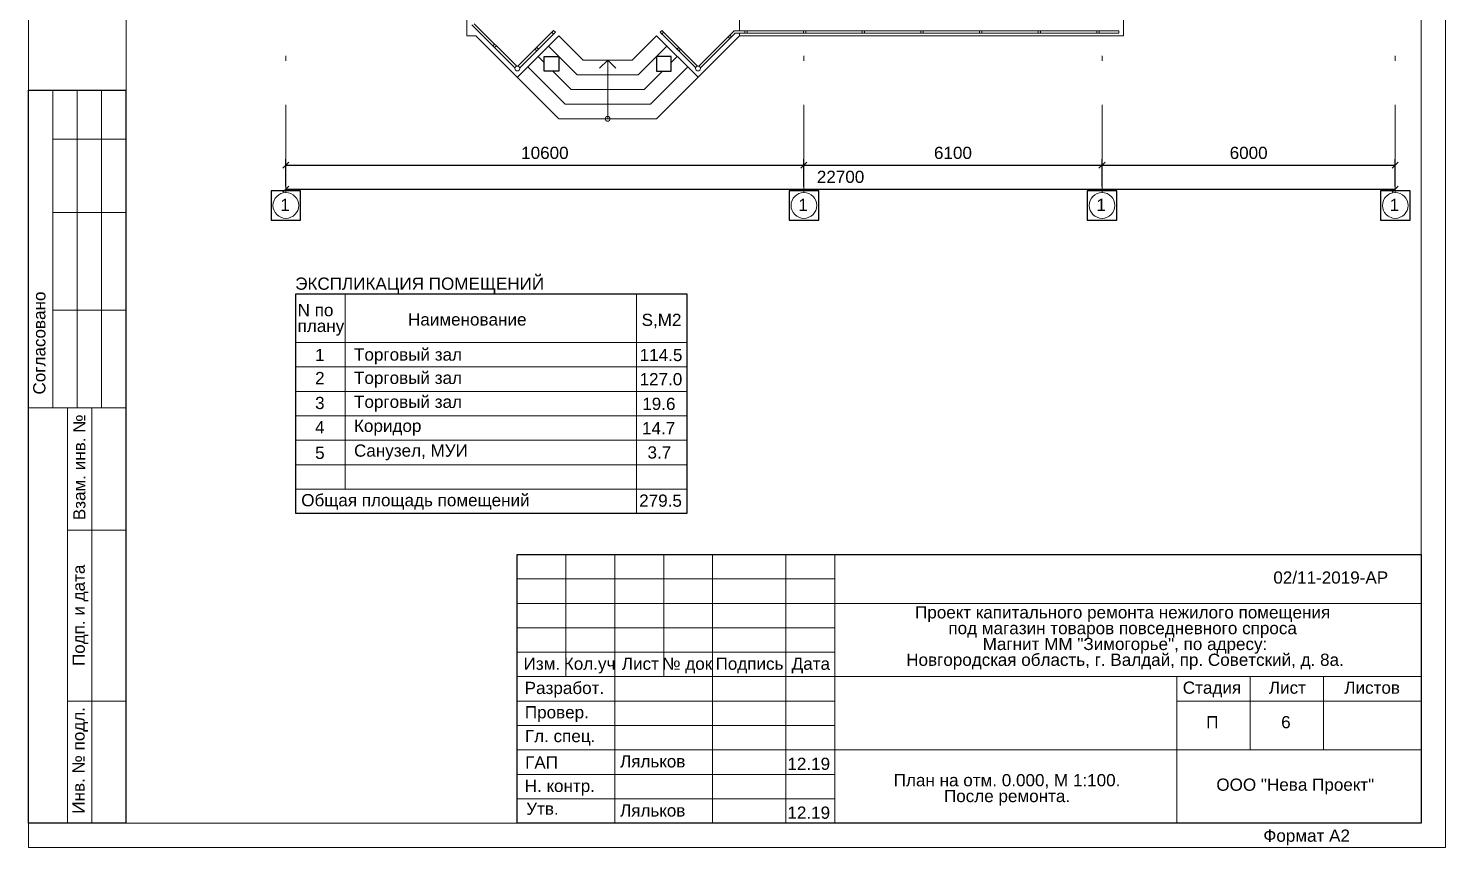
# Model space of a CAD drawing. Header units: metres. Extents: x 0 to 29, y 0 to 41.
# Drawn here: x 0 to 29, y 0 to 16.77 of the extents above; entities that cross this region are included whole.
import ezdxf
from ezdxf.enums import TextEntityAlignment as Align

# ---------------------------------------------------------------- set-up
doc = ezdxf.new("R2010")
doc.units = ezdxf.units.M
doc.header["$MEASUREMENT"] = 0
doc.linetypes.add('DGN Style 4', pattern=[3.597503, 1.797628, -0.898814, 0.002247, -0.898814])
doc.layers.add('YOLO_STAMP', color=1, linetype='Continuous')
doc.layers.add('YOLO_TABLE', color=1, linetype='Continuous')
doc.styles.add('GOST 2.304', font='CS_Gost2304.shx')
doc.styles.get("Standard").update_dxf_attribs({"font": 'txt.shx', "width": 0.8, "height": 0.0025})
doc.styles.add('Style-Arial', font='arial.ttf')
doc.dimstyles.get("Standard").update_dxf_attribs({"dimtxt": 0.0025, "dimasz": 0.18, "dimexe": 0.18, "dimexo": 0.0625, "dimgap": 0.09, "dimtad": 0, "dimtih": 1, "dimtoh": 1, "dimdec": 4, "dimzin": 0, "dimdsep": 46, "dimtxsty": 'Standard', "dimcen": 0.09, "dimadec": 0, "dimazin": 0, "dimtfac": 1, "dimtdec": 4, "dimtofl": 0, "dimtmove": 0, "dimatfit": 3, "dimfxl": 1, "dimtolj": 1, "dimtzin": 0, "dimarcsym": 0})

# ---------------------------------------------------------------- blocks, each defined once
blk = doc.blocks.new('_Oblique')
at = {"color": 0, "linetype": 'ByBlock', "lineweight": -2}
blk.add_line((0.5, 0.5), (-0.5, -0.5), dxfattribs=at)
blk = doc.blocks.new('*D23')
at = {"color": 0, "linetype": 'Continuous', "lineweight": -2, "transparency": 16777216}
for p, q in [((5.269, 13.532), (5.269, 13.601)), ((5.269, 13.476), (27.969, 13.476)), ((27.969, 13.532), (27.969, 13.601))]:
    blk.add_line(p, q, dxfattribs=at)
at = {"layer": 'Defpoints', "color": 0, "linetype": 'Continuous', "transparency": 16777216}
for p in [(5.269, 13.407), (27.969, 13.476), (27.969, 13.407)]:
    blk.add_point(p, dxfattribs=at)
at = {"color": 0, "linetype": 'Continuous', "lineweight": -2, "transparency": 16777216, "xscale": 0.125, "yscale": 0.125, "zscale": 0.125, "rotation": 180}
blk.add_blockref('_Oblique', (5.269, 13.476), dxfattribs=at)
at = {"color": 0, "linetype": 'Continuous', "lineweight": -2, "transparency": 16777216, "xscale": 0.125, "yscale": 0.125, "zscale": 0.125}
blk.add_blockref('_Oblique', (27.969, 13.476), dxfattribs=at)
at = {"color": 0, "linetype": 'Continuous', "lineweight": 0, "transparency": 16777216, "insert": (16.619, 13.728), "char_height": 0.25, "attachment_point": 5, "style": 'Style-Arial'}
blk.add_mtext('\\A1;22700', dxfattribs=at)
blk = doc.blocks.new('*D24')
at = {"color": 0, "linetype": 'Continuous', "lineweight": -2, "transparency": 16777216}
for p, q in [((5.269, 13.532), (5.269, 14.091)), ((5.269, 13.966), (15.869, 13.966)), ((15.869, 13.532), (15.869, 14.091))]:
    blk.add_line(p, q, dxfattribs=at)
at = {"layer": 'Defpoints', "color": 0, "linetype": 'Continuous', "transparency": 16777216}
for p in [(15.869, 13.966), (5.269, 13.407), (15.869, 13.407)]:
    blk.add_point(p, dxfattribs=at)
at = {"color": 0, "linetype": 'Continuous', "lineweight": -2, "transparency": 16777216, "xscale": 0.125, "yscale": 0.125, "zscale": 0.125, "rotation": 180}
blk.add_blockref('_Oblique', (5.269, 13.966), dxfattribs=at)
at = {"color": 0, "linetype": 'Continuous', "lineweight": -2, "transparency": 16777216, "xscale": 0.125, "yscale": 0.125, "zscale": 0.125}
blk.add_blockref('_Oblique', (15.869, 13.966), dxfattribs=at)
at = {"color": 0, "linetype": 'Continuous', "lineweight": 0, "transparency": 16777216, "insert": (10.569, 14.219), "char_height": 0.25, "attachment_point": 5, "style": 'Style-Arial'}
blk.add_mtext('\\A1;10600', dxfattribs=at)
blk = doc.blocks.new('*D19')
at = {"color": 0, "linetype": 'Continuous', "lineweight": -2, "transparency": 16777216}
for p, q in [((15.869, 13.532), (15.869, 14.091)), ((15.869, 13.966), (21.969, 13.966)), ((21.969, 13.532), (21.969, 14.091))]:
    blk.add_line(p, q, dxfattribs=at)
at = {"layer": 'Defpoints', "color": 0, "linetype": 'Continuous', "transparency": 16777216}
for p in [(21.969, 13.966), (15.869, 13.407), (21.969, 13.407)]:
    blk.add_point(p, dxfattribs=at)
at = {"color": 0, "linetype": 'Continuous', "lineweight": -2, "transparency": 16777216, "xscale": 0.125, "yscale": 0.125, "zscale": 0.125, "rotation": 180}
blk.add_blockref('_Oblique', (15.869, 13.966), dxfattribs=at)
at = {"color": 0, "linetype": 'Continuous', "lineweight": -2, "transparency": 16777216, "xscale": 0.125, "yscale": 0.125, "zscale": 0.125}
blk.add_blockref('_Oblique', (21.969, 13.966), dxfattribs=at)
at = {"color": 0, "linetype": 'Continuous', "lineweight": 0, "transparency": 16777216, "insert": (18.919, 14.219), "char_height": 0.25, "attachment_point": 5, "style": 'Style-Arial'}
blk.add_mtext('\\A1;6100', dxfattribs=at)
blk = doc.blocks.new('*D20')
at = {"color": 0, "linetype": 'Continuous', "lineweight": -2, "transparency": 16777216}
for p, q in [((21.969, 13.532), (21.969, 14.091)), ((21.969, 13.966), (27.969, 13.966)), ((27.969, 13.532), (27.969, 14.091))]:
    blk.add_line(p, q, dxfattribs=at)
at = {"layer": 'Defpoints', "color": 0, "linetype": 'Continuous', "transparency": 16777216}
for p in [(27.969, 13.966), (21.969, 13.407), (27.969, 13.407)]:
    blk.add_point(p, dxfattribs=at)
at = {"color": 0, "linetype": 'Continuous', "lineweight": -2, "transparency": 16777216, "xscale": 0.125, "yscale": 0.125, "zscale": 0.125, "rotation": 180}
blk.add_blockref('_Oblique', (21.969, 13.966), dxfattribs=at)
at = {"color": 0, "linetype": 'Continuous', "lineweight": -2, "transparency": 16777216, "xscale": 0.125, "yscale": 0.125, "zscale": 0.125}
blk.add_blockref('_Oblique', (27.969, 13.966), dxfattribs=at)
at = {"color": 0, "linetype": 'Continuous', "lineweight": 0, "transparency": 16777216, "insert": (24.969, 14.219), "char_height": 0.25, "attachment_point": 5, "style": 'Style-Arial'}
blk.add_mtext('\\A1;6000', dxfattribs=at)

msp = doc.modelspace()

# ---------------------------------------------------------------- linework, layer by layer
at = {"color": 7, "linetype": 'Continuous', "lineweight": 13}
for p, q in [((2.0000368, 40.5000305), (2.0000368, 0.5000305)), ((28.5000368, 40.5000305), (28.5000368, 0.5000305)), ((8.97427279, 17.86733665), (8.97427279, 16.61733665)), ((14.55132906, 16.71733665), (14.55132906, 17.86733665)), ((22.41166094, 17.86733665), (22.41166094, 16.61733665)), ((9.07427279, 16.84170173), (9.95744836, 15.95852616)), ((9.12427279, 16.86241241), (9.9928037, 15.9938815)), ((9.15721651, 16.61733665), (8.97427279, 16.61733665)), ((9.15721651, 16.61733665), (10.85721651, 14.91733665)), ((10.85427279, 16.61733665), (10.00574465, 15.76880851)), ((10.74820677, 16.72340266), (10.0186856, 15.9938815)), ((10.78356211, 16.68804733), (10.05404094, 15.95852616)), ((10.85427279, 16.61733665), (11.35427279, 16.11733665)), ((12.85427279, 16.61733665), (12.35427279, 16.11733665)), ((12.85427279, 16.61733665), (13.70280092, 15.76880851)), ((12.92498346, 16.68804733), (13.65450463, 15.95852616)), ((12.9603388, 16.72340266), (13.68985997, 15.9938815)), ((14.55132906, 16.61733665), (13.70280092, 15.76880851)), ((14.43919703, 16.71733665), (13.71574188, 15.9938815)), ((14.45990771, 16.66733665), (13.75109722, 15.95852616)), ((14.43919703, 16.71733665), (22.31166094, 16.71733665)), ((14.45990771, 16.66733665), (22.31166094, 16.66733665)), ((14.55132906, 16.61733665), (14.55132906, 16.66733665)), ((14.55132906, 16.61733665), (22.41166094, 16.61733665)), ((22.31166094, 16.71733665), (22.31166094, 16.66733665)), ((11.35427279, 16.11733665), (12.35427279, 16.11733665)), ((13.70280092, 15.76880851), (12.85132906, 14.91733665)), ((0.0000368, 15.5000305), (2.0000368, 15.5000305)), ((0.0000368, 15.5000305), (0.0000368, 9.0000305)), ((0.5000368, 15.5000305), (0.5000368, 9.0000305)), ((1.0000368, 15.5000305), (1.0000368, 9.0000305)), ((1.5000368, 15.5000305), (1.5000368, 9.0000305)), ((10.85721651, 14.91733665), (12.85132906, 14.91733665)), ((0.5000368, 14.5000305), (2.0000368, 14.5000305)), ((0.5000368, 13.0000305), (2.0000368, 13.0000305)), ((5.47154007, 11.33757367), (13.4745152, 11.33757367)), ((5.47154007, 11.33757367), (5.47154007, 6.83757367)), ((6.4850051, 11.33757367), (6.4850051, 7.33757367)), ((12.44275011, 11.33757367), (12.44275011, 6.83757367)), ((13.4745152, 11.33757367), (13.4745152, 6.83757367)), ((0.5000368, 11.0000305), (2.0000368, 11.0000305)), ((5.47154007, 10.33757367), (13.4745152, 10.33757367)), ((0.0000368, 9.0000305), (2.0000368, 9.0000305)), ((0.8000368, 9.0000305), (2.0000368, 9.0000305)), ((1.3000368, 0.5000305), (1.3000368, 9.0000305)), ((5.47154007, 7.33757367), (13.4745152, 7.33757367)), ((5.47154007, 6.83757367), (13.4745152, 6.83757367)), ((0.8000368, 6.5000305), (2.0000368, 6.5000305)), ((1.99706167, 6.0000305), (1.99706167, 1.5000305)), ((10.0000368, 6.0000305), (10.0000368, 1.5000305)), ((10.0000368, 6.0000305), (28.5000368, 6.0000305)), ((10.0000368, 6.0000305), (10.0000368, 0.5000305)), ((11.0000368, 6.0000305), (11.0000368, 3.5000305)), ((12.0000368, 6.0000305), (12.0000368, 0.5000305)), ((13.0000368, 6.0000305), (13.0000368, 3.5000305)), ((14.0000368, 6.0000305), (14.0000368, 0.5000305)), ((15.5000368, 6.0000305), (15.5000368, 0.5000305)), ((16.5000368, 6.0000305), (16.5000368, 0.5000305)), ((16.5000368, 5.0000305), (28.5000368, 5.0000305)), ((10.0000368, 4.0000305), (16.5000368, 4.0000305)), ((10.0000368, 3.5000305), (16.5000368, 3.5000305)), ((16.5000368, 3.5000305), (28.5000368, 3.5000305)), ((0.8000368, 3.0000305), (2.0000368, 3.0000305)), ((23.5000368, 3.0000305), (28.5000368, 3.0000305)), ((16.5000368, 2.0000305), (28.5000368, 2.0000305)), ((1.56110274, 0.5000305), (28.5000368, 0.5000305))]:
    msp.add_line(p, q, dxfattribs=at)
at = {"color": 1, "linetype": 'DGN Style 4', "lineweight": 0}
for p, q in [((15.86927279, 13.4066486), (15.86927279, 37.69733665)), ((21.96927279, 13.4066486), (21.96927279, 37.69733665)), ((27.96927279, 13.4066486), (27.96927279, 37.69733665)), ((5.26927279, 13.4066486), (5.26927279, 30.11733665))]:
    msp.add_line(p, q, dxfattribs=at)
at = {"color": 7, "linetype": 'Continuous', "lineweight": 0}
for p, q in [((10.64214075, 16.40520461), (11.23000872, 15.81733665)), ((13.06640482, 16.40520461), (12.47853686, 15.81733665)), ((10.21787668, 15.98094054), (10.98148058, 15.21733665)), ((10.43000872, 16.19307258), (10.55427279, 16.06880851)), ((11.68939349, 15.95245735), (11.85427279, 16.11733665)), ((11.85427279, 14.91733665), (11.85427279, 16.11733665)), ((12.01915209, 15.95245735), (11.85427279, 16.11733665)), ((13.49066889, 15.98094054), (12.72706499, 15.21733665)), ((13.27853686, 16.19307258), (13.15427279, 16.06880851)), ((10.73000872, 15.89307258), (11.10574465, 15.51733665)), ((11.23000872, 15.81733665), (12.47853686, 15.81733665)), ((12.97853686, 15.89307258), (12.60280092, 15.51733665)), ((11.10574465, 15.51733665), (12.60280092, 15.51733665)), ((10.98148058, 15.21733665), (12.72706499, 15.21733665)), ((5.47154007, 9.83757367), (13.4745152, 9.83757367)), ((5.47154007, 9.33757367), (13.4745152, 9.33757367)), ((5.47154007, 8.83757367), (13.4745152, 8.83757367)), ((5.47154007, 8.33757367), (13.4745152, 8.33757367)), ((5.47154007, 7.83757367), (13.4745152, 7.83757367)), ((10.0000368, 5.5000305), (16.5000368, 5.5000305)), ((10.0000368, 5.0000305), (16.5000368, 5.0000305)), ((10.0000368, 4.5000305), (16.5000368, 4.5000305)), ((10.0000368, 3.0000305), (16.5000368, 3.0000305)), ((10.0000368, 2.5000305), (16.5000368, 2.5000305)), ((10.0000368, 2.0000305), (16.5000368, 2.0000305)), ((10.0000368, 1.5000305), (16.5000368, 1.5000305)), ((10.0000368, 1.0000305), (16.5000368, 1.0000305))]:
    msp.add_line(p, q, dxfattribs=at)
at = {"color": 7, "linetype": 'Continuous', "lineweight": 0, "flags": 128}
msp.add_lwpolyline([(29.0000368, 41.0000305), (0.0000368, 41.0000305), (0.0000368, 0.0000305), (29.0000368, 0.0000305), (29.0000368, 41.0000305)], close=True, dxfattribs=at)
at = {"color": 7, "linetype": 'Continuous', "lineweight": 13, "flags": 128}
for points in [[(10.71285143, 16.68804733), (10.74820677, 16.72340266), (10.78356211, 16.68804733), (10.74820677, 16.65269199), (10.71285143, 16.68804733)], [(12.99569414, 16.68804733), (12.9603388, 16.72340266), (12.92498346, 16.68804733), (12.9603388, 16.65269199), (12.99569414, 16.68804733)], [(14.38919703, 16.59662597), (14.35384169, 16.63198131), (14.31848635, 16.59662597), (14.35384169, 16.56127063), (14.38919703, 16.59662597)], [(14.70990771, 16.71733665), (14.65990771, 16.71733665), (14.65990771, 16.66733665), (14.70990771, 16.66733665), (14.70990771, 16.71733665)], [(15.90990771, 16.71733665), (15.85990771, 16.71733665), (15.85990771, 16.66733665), (15.90990771, 16.66733665), (15.90990771, 16.71733665)], [(17.10990771, 16.71733665), (17.05990771, 16.71733665), (17.05990771, 16.66733665), (17.10990771, 16.66733665), (17.10990771, 16.71733665)], [(18.30990771, 16.71733665), (18.25990771, 16.71733665), (18.25990771, 16.66733665), (18.30990771, 16.66733665), (18.30990771, 16.71733665)], [(19.50990771, 16.71733665), (19.45990771, 16.71733665), (19.45990771, 16.66733665), (19.50990771, 16.66733665), (19.50990771, 16.71733665)], [(20.70990771, 16.71733665), (20.65990771, 16.71733665), (20.65990771, 16.66733665), (20.70990771, 16.66733665), (20.70990771, 16.71733665)], [(21.90990771, 16.71733665), (21.85990771, 16.71733665), (21.85990771, 16.66733665), (21.90990771, 16.66733665), (21.90990771, 16.71733665)], [(9.50550523, 16.41046928), (9.54086057, 16.44582462), (9.57621591, 16.41046928), (9.54086057, 16.37511394), (9.50550523, 16.41046928)], [(10.36576852, 16.34096441), (10.40112386, 16.37631975), (10.43647919, 16.34096441), (10.40112386, 16.30560907), (10.36576852, 16.34096441)], [(13.34277706, 16.34096441), (13.30742172, 16.37631975), (13.27206638, 16.34096441), (13.30742172, 16.30560907), (13.34277706, 16.34096441)]]:
    msp.add_lwpolyline(points, close=True, dxfattribs=at)
at = {"color": 7, "linetype": 'Continuous', "lineweight": 30, "flags": 128}
for points in [[(10.55427279, 16.19307258), (10.85427279, 16.19307258), (10.85427279, 15.89307258), (10.55427279, 15.89307258), (10.55427279, 16.19307258)], [(13.15427279, 16.19307258), (12.85427279, 16.19307258), (12.85427279, 15.89307258), (13.15427279, 15.89307258), (13.15427279, 16.19307258)]]:
    msp.add_lwpolyline(points, close=True, dxfattribs=at)
at = {"color": 7, "linetype": 'Continuous', "lineweight": 13, "flags": 128}
for points in [[(2.0000368, 0.5000305), (0.8000368, 0.5000305), (0.8000368, 9.0000305)], [(23.5000368, 3.5000305), (23.5000368, 0.5000305)], [(25.0000368, 3.5000305), (25.0000368, 2.0000305)], [(26.5000368, 3.5000305), (26.5000368, 2.0000305)]]:
    msp.add_lwpolyline(points, dxfattribs=at)
at = {"color": 7, "linetype": 'Continuous', "lineweight": 13}
for centre, radius in [((10.00574465, 15.94558521), 0.05), ((13.70280092, 15.94558521), 0.05), ((5.26927279, 13.14329315), 0.26335544), ((15.86927279, 13.14329315), 0.26335544), ((21.96927279, 13.14329315), 0.26335544), ((27.96927279, 13.14329315), 0.26335544)]:
    msp.add_circle(centre, radius, dxfattribs=at)
at = {"color": 7, "linetype": 'Continuous', "lineweight": 0}
msp.add_circle((11.85427279, 14.91733665), 0.05015181, dxfattribs=at)
at = {"layer": 'YOLO_STAMP'}
for points in [[(0.0000368, 15.5000305), (1.99706167, 15.5000305), (1.99706167, 0.5000305), (0.0000368, 0.5000305)], [(10.0000368, 6.0000305), (28.5000368, 6.0000305), (28.5000368, 0.5000305), (10.0000368, 0.5000305)]]:
    msp.add_lwpolyline(points, close=True, dxfattribs=at)
at = {"layer": 'YOLO_TABLE'}
for points in [[(4.96712252, 12.84114288), (5.57142306, 12.84114288), (5.57142306, 13.44544342), (4.96712252, 13.44544342)], [(15.56712252, 12.84114288), (16.17142306, 12.84114288), (16.17142306, 13.44544342), (15.56712252, 13.44544342)], [(21.66712252, 12.84114288), (22.27142306, 12.84114288), (22.27142306, 13.44544342), (21.66712252, 13.44544342)], [(27.66712252, 12.84114288), (28.27142306, 12.84114288), (28.27142306, 13.44544342), (27.66712252, 13.44544342)], [(5.47154007, 11.33757367), (13.4745152, 11.33757367), (13.4745152, 6.83757367), (5.47154007, 6.83757367)]]:
    msp.add_lwpolyline(points, close=True, dxfattribs=at)

# ---------------------------------------------------------------- texts
at = {"color": 7, "linetype": 'Continuous', "lineweight": 30, "style": 'Style-Arial'}
for p in [(5.15361957, 13.2800063), (15.75361957, 13.2800063), (21.85361957, 13.2800063), (27.85361957, 13.2800063)]:
    msp.add_text('1', height=0.25, dxfattribs=at).set_placement(p, align=Align.TOP_LEFT)
at = {"color": 7, "lineweight": 13, "style": 'Style-Arial'}
msp.add_text('ЭКСПЛИКАЦИЯ ПОМЕЩЕНИЙ ', height=0.25, dxfattribs=at).set_placement((8.05557618, 11.54329194), align=Align.MIDDLE_CENTER)
at = {"color": 7, "linetype": 'Continuous', "lineweight": 0, "style": 'Style-Arial'}
for s, p in [('Согласовано', (0.2244316, 10.32745237)), ('Взам. инв. №', (1.04271573, 7.7843907)), ('Подп. и дата', (1.0298293, 4.754597)), ('Инв. № подл.', (1.02536468, 1.7866792))]:
    msp.add_text(s, height=0.25002, rotation=90, dxfattribs=at).set_placement(p, align=Align.MIDDLE_CENTER)
at = {"color": 7, "linetype": 'Continuous', "lineweight": 13, "style": 'Style-Arial'}
for s, p in [('1', (5.86764041, 10.08298092)), ('2', (5.86764041, 9.61098843)), ('3', (5.86764041, 9.1016048)), ('4', (5.86764041, 8.60617689)), ('5', (5.86764041, 8.08032988))]:
    msp.add_text(s, height=0.25, dxfattribs=at).set_placement(p, align=Align.MIDDLE_LEFT)
at = {"color": 7, "linetype": 'Continuous', "lineweight": 0, "style": 'Style-Arial'}
for s, p in [('Торговый зал', (6.66345473, 10.09254201)), ('114.5', (12.5088992, 10.08313421)), ('Торговый зал', (6.66345473, 9.61588334)), ('127.0', (12.50650315, 9.5877063)), ('Торговый зал', (6.66345473, 9.1254749)), ('19.6', (12.56145, 9.08355607)), ('Коридор', (6.66345473, 8.63399706)), ('14.7', (12.55621696, 8.58463922)), ('Санузел, МУИ', (6.66345473, 8.12677975)), ('3.7', (12.66872716, 8.08921131)), ('Общая площадь помещений', (5.58397209, 7.1117091)), ('279.5', (12.4986536, 7.10266536))]:
    msp.add_text(s, height=0.25, dxfattribs=at).set_placement(p, align=Align.MIDDLE_LEFT)
at = {"color": 7, "linetype": 'Continuous', "lineweight": 13, "style": 'Style-Arial'}
msp.add_text('02/11-2019-АР', height=0.25, dxfattribs=at).set_placement((26.64897548, 5.65364431), align=Align.TOP_CENTER)
at = {"color": 7, "linetype": 'Continuous', "lineweight": 0, "style": 'Style-Arial'}
for s, p in [('Изм.', (10.50708463, 3.7650405)), ('Кол.уч', (11.48440477, 3.7650405)), ('Лист', (12.52280244, 3.7650405)), ('№ док', (13.48170374, 3.7650405)), ('Подпись', (14.75570307, 3.7650405)), ('Дата', (16.01118019, 3.7650405)), ('Разработ.', (10.96898281, 3.26907819)), ('Стадия', (24.21848155, 3.2750405)), ('Лист', (25.76280244, 3.2750405)), ('Листов', (27.49629349, 3.2750405)), ('Провер.', (10.81434566, 2.77134713)), ('Гл. спец.', (10.88061872, 2.28411732)), ('ГАП', (10.5012303, 1.74261385)), ('Н. контр.', (10.87551782, 1.2650405)), ('ООО "Нева Проект"', (25.92298117, 1.28952935)), ('Утв.', (10.51957004, 0.7982306)), ('Формат А2', (26.15623958, 0.24607333))]:
    msp.add_text(s, height=0.25, dxfattribs=at).set_placement(p, align=Align.MIDDLE_CENTER)
at = {"color": 7, "lineweight": 13, "style": 'Style-Arial'}
for p in [(12.10660417, 1.89129303), (12.10660417, 0.88587425)]:
    msp.add_text('Ляльков', height=0.25, dxfattribs=at).set_placement(p, align=Align.TOP_LEFT)
at = {"color": 7, "linetype": 'Continuous', "lineweight": 13, "char_height": 0.25, "style": 'Style-Arial'}
for s, insert, attachment_point, line_spacing_factor in [('N по \\Pплану', (5.50947406, 10.80266235), 4, 0.776524), ('Наименование', (7.768543, 10.80849878), 4, 0.6), ('Проект капитального ремонта нежилого помещения\\Pпод магазин товаров повседневного спроса\\P Магнит ММ "Зимогорье", по адресу:\\P Новгородская область, г. Валдай, пр. Советский, д. 8а.', (22.39074087, 4.94165161), 2, 0.776524), ('План на отм. 0.000, М 1:100.\\PПосле ремонта.', (20.02570035, 1.18119454), 5, 0.776524)]:
    msp.add_mtext(s, dxfattribs=dict(at, insert=insert, attachment_point=attachment_point, line_spacing_factor=line_spacing_factor))
at = {"color": 7, "linetype": 'Continuous', "lineweight": 0, "char_height": 0.25}
for s, insert, attachment_point, line_spacing_factor, style in [('S,М2', (12.95577322, 10.92749724), 2, 0.6, 'Style-Arial'), ('\\fArial|b0|i0|c204204|p39;П', (24.22564284, 2.56674361), 5, 0.72, 'GOST 2.304'), ('\\fArial|b0|i0|c204204|p39;6', (25.7309418, 2.56674361), 5, 0.72, 'GOST 2.304')]:
    msp.add_mtext(s, dxfattribs=dict(at, insert=insert, attachment_point=attachment_point, line_spacing_factor=line_spacing_factor, style=style))
at = {"color": 7, "linetype": 'Continuous', "lineweight": 30, "char_height": 0.25, "attachment_point": 1, "line_spacing_factor": 0.72, "style": 'GOST 2.304'}
for insert in [(15.53133202, 1.84132278), (15.53133202, 0.84132278)]:
    msp.add_mtext('\\fArial|b0|i0|c204204|p39;12.19', dxfattribs=dict(at, insert=insert))

# ---------------------------------------------------------------- dimensions: what is measured, and where the dimension line sits
at = {"color": 5, "linetype": 'Continuous', "lineweight": 0}
for base, p1, p2, picture, middle in [((15.86927279, 13.96645068), (5.26927279, 13.4066486), (15.86927279, 13.4066486), '*D24', (10.56927279, 14.21909392)), ((21.96927279, 13.96645068), (15.86927279, 13.4066486), (21.96927279, 13.4066486), '*D19', (18.91927279, 14.21909392)), ((27.96927279, 13.96645068), (21.96927279, 13.4066486), (27.96927279, 13.4066486), '*D20', (24.96927279, 14.21909392)), ((27.96927279, 13.47560687), (5.26927279, 13.4066486), (27.96927279, 13.4066486), '*D23', (16.61927279, 13.72825011))]:
    dim = msp.add_linear_dim(base=base, p1=p1, p2=p2, dimstyle='Standard', override={"dimtxt": 0.25, "dimasz": 0.125, "dimexe": 0.125, "dimexo": 0.125, "dimgap": 0.125, "dimtad": 1, "dimtih": 0, "dimtoh": 0, "dimlfac": 1000, "dimzin": 11, "dimtxsty": 'Style-Arial', "dimblk": 'Oblique', "dimfrac": 2, "dimtzin": 11}, dxfattribs=at)
    dim.commit()
    dim.dimension.update_dxf_attribs({"geometry": picture, "text_midpoint": middle})

doc.saveas('drawing.dxf')
